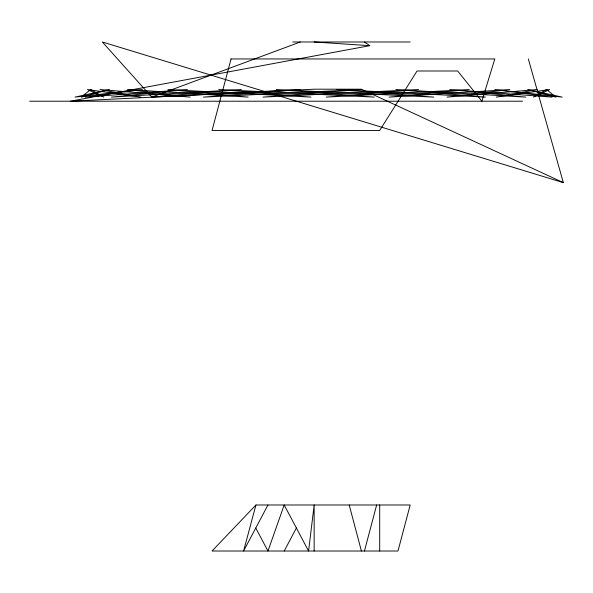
<?xml version="1.0" encoding="UTF-8"?>
<svg xmlns="http://www.w3.org/2000/svg" width="593" height="593" viewBox="0 0 593 593"><rect width="100%" height="100%" fill="white"/><g stroke="black" fill="none" stroke-linecap="round" stroke-linejoin="round"><path stroke-width="0.89" d="M364.45 551.016L376.644 504.991M255.939 504.991L212.049 551.016L397.985 551.016L410.178 504.991L255.939 504.991L243.575 551.016L267.962 504.991M284.203 551.016L296.396 528.007M300.325 41.984L151.764 97.111L102.337 41.984L563.35 182.637L528.333 58.952M364.45 41.984L369.787 45.676L70.278 101.21L314.157 89.195L361.404 89.195L563.35 182.637M292.749 41.984L410.178 41.984M29.65 101.21L522.507 101.21M314.157 41.984L369.787 45.676M255.768 528.007L267.962 551.016L284.203 504.991L308.582 551.016L314.157 504.991L314.157 551.016M349.21 504.991L361.404 551.016M379.69 504.991L379.69 551.016M231.055 58.952L212.049 130.497L379.69 130.497L417.042 70.997L457.67 70.997L481.879 101.21L494.799 58.952L231.055 58.952M90.685 89.536L81.323 97.111L109.431 89.536L75 97.111L142.424 89.536L85.281 97.111L187.425 89.536L111.462 97.111L241.366 89.536L151.764 97.111L300.577 89.536L203.429 97.111L361.011 89.536L262.944 97.111L418.554 89.536L326.254 97.111L469.285 89.536L389.045 97.111L509.75 89.536L447.033 97.111L537.191 89.536L496.274 97.111L549.733 89.536L533.404 97.111L546.531 89.536L555.893 97.111L527.785 89.536L562.216 97.111L494.792 89.536L551.935 97.111L449.79 89.536L525.754 97.111L395.85 89.536L485.452 97.111L336.639 89.536L433.787 97.111L276.205 89.536L374.272 97.111L218.661 89.536L310.954 97.111L167.93 89.536L248.171 97.111L127.465 89.536L190.183 97.111L100.024 89.536L140.941 97.111L87.482 89.536L103.812 97.111L90.685 89.536"/></g></svg>
